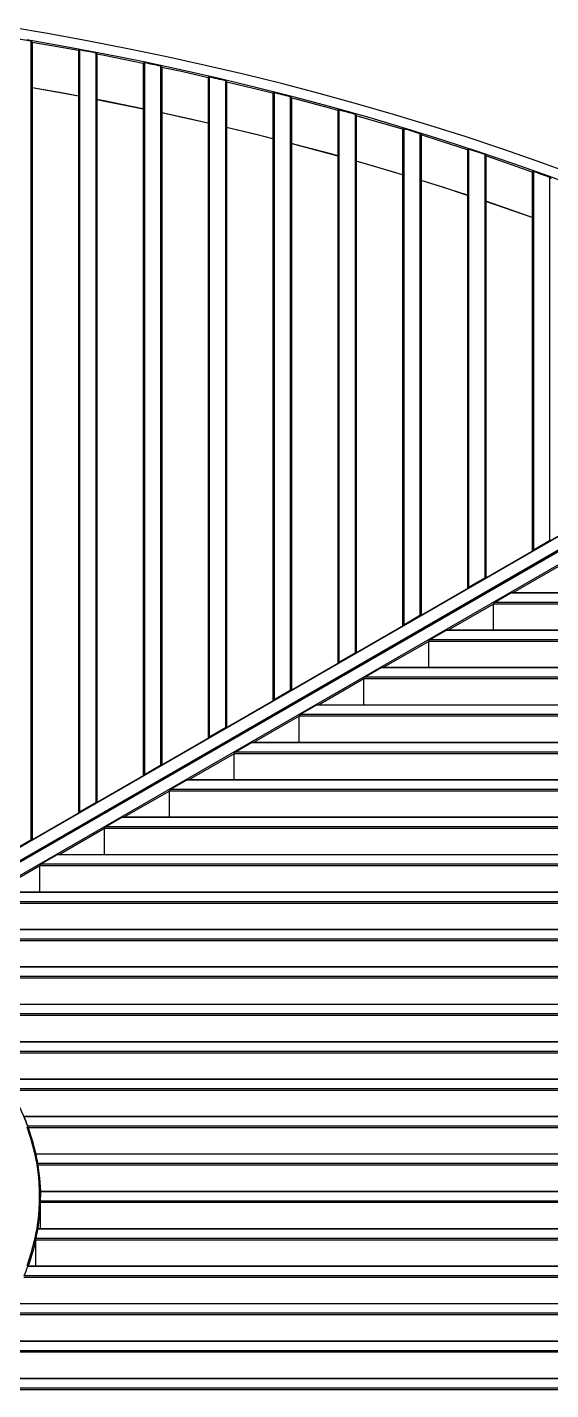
# Model space of a CAD drawing. Header units: millimetres. Extents: x -3019 to 2921, y -1257 to 2943.
# Drawn here: x 1756 to 1982, y 1082 to 1671 of the extents above; entities that cross this region are included whole.
import ezdxf

# ---------------------------------------------------------------- set-up
doc = ezdxf.new("R2010")
doc.units = ezdxf.units.MM

# ---------------------------------------------------------------- blocks, each defined once
blk = doc.blocks.new('izometria')
for p, q in [((824.23, 1688.86), (824.23, 1343.85)), ((824.73, 1688.37), (824.73, 1343.9)), ((844.73, 1684.78), (844.73, 1355.45)), ((845.23, 1685.09), (845.23, 1355.97)), ((852.23, 1683.76), (852.23, 1360.01)), ((852.73, 1683.26), (852.73, 1360.06)), ((872.73, 1679.25), (872.73, 1371.61)), ((873.23, 1679.55), (873.23, 1372.14)), ((880.23, 1678.07), (880.23, 1376.18)), ((880.73, 1677.56), (880.73, 1376.23)), ((900.73, 1673.11), (900.73, 1387.77)), ((901.23, 1673.4), (901.23, 1388.3)), ((908.23, 1671.77), (908.23, 1392.34)), ((908.73, 1671.24), (908.73, 1392.39)), ((928.73, 1666.34), (928.73, 1403.94)), ((929.23, 1666.62), (929.23, 1404.47)), ((936.23, 1664.83), (936.23, 1408.51)), ((936.73, 1664.29), (936.73, 1408.56)), ((956.73, 1658.92), (956.73, 1420.1)), ((957.23, 1659.19), (957.23, 1420.63)), ((964.23, 1657.22), (964.23, 1424.67)), ((964.73, 1656.67), (964.73, 1424.72)), ((984.73, 1650.8), (984.73, 1436.27)), ((985.23, 1651.06), (985.23, 1436.79)), ((992.23, 1648.91), (992.23, 1440.84)), ((992.73, 1648.35), (992.73, 1440.88)), ((1012.73, 1641.96), (1012.73, 1452.43)), ((1013.23, 1642.2), (1013.23, 1452.96)), ((1020.23, 1639.87), (1020.23, 1457)), ((1020.73, 1639.29), (1020.73, 1457.05)), ((1040.73, 1632.34), (1040.73, 1468.59)), ((1041.23, 1632.57), (1041.23, 1469.12)), ((1048.23, 1630.04), (1048.23, 1473.16)), ((745.51, 1292.28), (1210.08, 1560.47)), ((745.51, 1298), (1200.18, 1560.47)), ((1199.67, 1560.35), (745.51, 1298.17)), ((1210.76, 1560.22), (745.72, 1291.75)), ((1210.79, 1560.06), (746.22, 1291.87)), ((1210.79, 1554.35), (756.12, 1291.87)), ((1041.23, 1469.12), (1048.23, 1473.16)), ((1052.05, 1461.89), (1032.41, 1450.56)), ((1013.23, 1452.96), (1020.23, 1457)), ((1031.55, 1450.47), (1024.55, 1446.43)), ((1348.32, 1450.47), (1031.55, 1450.47)), ((1348.15, 1450.56), (1031.84, 1450.56)), ((1024.05, 1445.73), (1004.41, 1434.4)), ((1352.65, 1445.73), (1024.05, 1445.73)), ((1024.05, 1434.4), (1024.05, 1445.73)), ((1352.36, 1446.43), (1024.55, 1446.43)), ((985.23, 1436.79), (992.23, 1440.84)), ((1003.55, 1434.3), (996.55, 1430.26)), ((1363.99, 1434.3), (1003.55, 1434.3)), ((1363.83, 1434.4), (1003.84, 1434.4)), ((957.23, 1420.63), (964.23, 1424.67)), ((996.05, 1429.57), (976.41, 1418.23)), ((1367.96, 1429.57), (996.05, 1429.57)), ((996.05, 1418.23), (996.05, 1429.57)), ((1367.7, 1430.26), (996.55, 1430.26)), ((968.05, 1413.4), (948.41, 1402.07)), ((1382.02, 1413.4), (968.05, 1413.4)), ((968.05, 1402.07), (968.05, 1413.4)), ((975.55, 1418.14), (968.55, 1414.1)), ((1381.78, 1414.1), (968.55, 1414.1)), ((1378.38, 1418.14), (975.55, 1418.14)), ((1378.24, 1418.23), (975.84, 1418.23)), ((929.23, 1404.47), (936.23, 1408.51)), ((947.55, 1401.98), (940.55, 1397.93)), ((1391.56, 1401.98), (947.55, 1401.98)), ((1391.43, 1402.07), (947.84, 1402.07)), ((940.05, 1397.24), (920.41, 1385.9)), ((1394.89, 1397.24), (940.05, 1397.24)), ((940.05, 1385.9), (940.05, 1397.24)), ((1394.67, 1397.93), (940.55, 1397.93)), ((901.23, 1388.3), (908.23, 1392.34)), ((919.55, 1385.81), (912.55, 1381.77)), ((1403.58, 1385.81), (919.55, 1385.81)), ((1403.46, 1385.9), (919.84, 1385.9)), ((912.05, 1381.07), (892.41, 1369.74)), ((1406.61, 1381.07), (912.05, 1381.07)), ((912.05, 1369.74), (912.05, 1381.07)), ((1406.41, 1381.77), (912.55, 1381.77)), ((873.23, 1372.14), (880.23, 1376.18)), ((891.55, 1369.65), (884.55, 1365.61)), ((1417.06, 1365.61), (884.55, 1365.61)), ((1414.5, 1369.65), (891.55, 1369.65)), ((1414.39, 1369.74), (891.84, 1369.74)), ((845.23, 1355.97), (852.23, 1360.01)), ((884.05, 1364.91), (864.41, 1353.58)), ((1417.24, 1364.91), (884.05, 1364.91)), ((884.05, 1353.58), (884.05, 1364.91)), ((856.05, 1348.75), (836.41, 1337.41)), ((1426.82, 1348.75), (856.05, 1348.75)), ((856.05, 1337.41), (856.05, 1348.75)), ((863.55, 1353.48), (856.55, 1349.44)), ((1426.66, 1349.44), (856.55, 1349.44)), ((1424.36, 1353.48), (863.55, 1353.48)), ((1424.26, 1353.58), (863.84, 1353.58)), ((817.23, 1339.81), (824.23, 1343.85)), ((835.55, 1337.32), (828.55, 1333.28)), ((1433.19, 1337.32), (835.55, 1337.32)), ((1433.1, 1337.41), (835.84, 1337.41)), ((828.05, 1332.58), (808.41, 1321.25)), ((1435.39, 1332.58), (828.05, 1332.58)), ((828.05, 1321.25), (828.05, 1332.58)), ((1435.24, 1333.28), (828.55, 1333.28)), ((1441.03, 1321.16), (807.55, 1321.16)), ((1440.95, 1321.25), (807.84, 1321.25)), ((1442.96, 1316.42), (800.05, 1316.42)), ((1442.84, 1317.11), (800.55, 1317.11)), ((1449.47, 1300.95), (772.55, 1300.95)), ((1447.9, 1304.99), (779.55, 1304.99)), ((1447.83, 1305.08), (779.84, 1305.08)), ((1449.58, 1300.25), (772.05, 1300.25)), ((1453.77, 1288.92), (761.49, 1288.92)), ((1453.82, 1288.83), (761.75, 1288.83)), ((1455.16, 1284.79), (767.93, 1284.79)), ((1455.25, 1284.09), (768.35, 1284.09)), ((1458.78, 1272.76), (783.78, 1272.76)), ((1458.82, 1272.66), (783.97, 1272.66)), ((1459.93, 1268.62), (788.6, 1268.62)), ((1460.01, 1267.93), (788.91, 1267.93)), ((1462.88, 1256.59), (800.47, 1256.59)), ((1462.92, 1256.5), (800.61, 1256.5)), ((1463.8, 1252.46), (804.05, 1252.46)), ((1463.86, 1251.76), (804.29, 1251.76)), ((1466.08, 1240.43), (812.74, 1240.43)), ((1466.11, 1240.34), (812.84, 1240.34)), ((1466.77, 1236.29), (815.3, 1236.29)), ((1466.81, 1235.6), (815.46, 1235.6)), ((1468.39, 1224.26), (821.25, 1224.26)), ((1468.41, 1224.17), (821.32, 1224.17)), ((1468.85, 1220.13), (822.91, 1220.13)), ((1468.88, 1219.43), (823.01, 1219.43)), ((1469.83, 1208.1), (826.39, 1208.1)), ((1469.84, 1208.01), (826.43, 1208.01)), ((1470.06, 1203.97), (827.21, 1203.97)), ((1470.07, 1203.27), (827.25, 1203.27)), ((1470.38, 1191.93), (828.36, 1191.93)), ((1470.38, 1191.84), (828.37, 1191.84)), ((1470.38, 1187.11), (828.36, 1187.11)), ((828.36, 1175.77), (828.36, 1187.11)), ((1470.38, 1187.8), (828.37, 1187.8)), ((1469.84, 1171.64), (826.43, 1171.64)), ((1470.06, 1175.68), (827.21, 1175.68)), ((1470.06, 1175.77), (827.23, 1175.77)), ((1469.82, 1170.94), (826.37, 1170.94)), ((826.37, 1159.61), (826.37, 1170.94)), ((1468.87, 1159.61), (822.97, 1159.61)), ((1468.38, 1154.78), (821.2, 1154.78)), ((1468.41, 1155.47), (821.32, 1155.47)), ((1468.85, 1159.51), (822.91, 1159.51)), ((1466.77, 1143.35), (815.3, 1143.35)), ((1466.79, 1143.44), (815.39, 1143.44)), ((1466.06, 1138.61), (812.66, 1138.61)), ((1466.11, 1139.31), (812.84, 1139.31)), ((1463.8, 1127.19), (804.05, 1127.19)), ((1463.83, 1127.28), (804.18, 1127.28)), ((1462.85, 1122.45), (800.36, 1122.45)), ((1462.92, 1123.15), (800.61, 1123.15)), ((1458.82, 1106.98), (783.97, 1106.98)), ((1459.93, 1111.02), (788.6, 1111.02)), ((1459.98, 1111.11), (788.78, 1111.11)), ((1458.74, 1106.28), (783.63, 1106.28))]:
    blk.add_line(p, q)
at = {"flags": 128}
for points in [[(1131.47, 1601.15), (1130.41, 1601.63), (1116.34, 1607.95), (1102.06, 1614.1), (1087.56, 1620.1), (1072.87, 1625.92), (1057.98, 1631.58), (1042.89, 1637.07), (1027.63, 1642.38), (1012.18, 1647.52), (996.56, 1652.48), (980.78, 1657.27), (964.84, 1661.87), (948.74, 1666.29), (932.49, 1670.53), (916.1, 1674.58), (899.58, 1678.44), (882.92, 1682.11), (866.15, 1685.6), (849.26, 1688.89), (832.26, 1691.99), (815.16, 1694.89)], [(1148.17, 1588), (1147.88, 1588.14), (1134.23, 1594.68), (1120.36, 1601.06), (1106.27, 1607.28), (1091.97, 1613.33), (1077.47, 1619.23), (1062.76, 1624.95), (1047.87, 1630.51), (1032.78, 1635.9), (1017.52, 1641.11), (1002.08, 1646.15), (986.47, 1651.01), (970.69, 1655.69), (954.76, 1660.19), (938.68, 1664.51), (922.45, 1668.64), (906.08, 1672.59), (889.59, 1676.35), (872.96, 1679.92), (856.22, 1683.29), (839.37, 1686.48), (822.4, 1689.48)], [(824.23, 1688.86), (823.36, 1689.01), (822.49, 1689.16), (821.61, 1689.31), (820.74, 1689.46), (819.86, 1689.61), (818.99, 1689.75), (818.11, 1689.9), (817.23, 1690.05)], [(844.73, 1684.78), (839.03, 1685.83), (824.73, 1688.37)], [(852.23, 1683.76), (851.36, 1683.93), (850.49, 1684.1), (849.61, 1684.27), (848.74, 1684.43), (847.86, 1684.6), (846.99, 1684.76), (846.11, 1684.93), (845.23, 1685.09)], [(872.73, 1679.25), (872.58, 1679.28), (855.86, 1682.65), (852.66, 1683.27)], [(880.23, 1678.07), (879.36, 1678.26), (878.49, 1678.45), (877.61, 1678.63), (876.74, 1678.82), (875.86, 1679), (874.99, 1679.19), (874.11, 1679.37), (873.23, 1679.55)], [(900.73, 1673.11), (889.19, 1675.72), (880.68, 1677.57)], [(908.23, 1671.77), (907.36, 1671.98), (906.49, 1672.18), (905.61, 1672.39), (904.74, 1672.59), (903.86, 1672.79), (902.99, 1673), (902.11, 1673.2), (901.23, 1673.4)], [(844.73, 1665.18), (839.03, 1666.24), (824.73, 1668.77)], [(844.73, 1665.08), (839.37, 1666.07), (824.73, 1668.66)], [(928.63, 1666.37), (922.01, 1668.03), (908.73, 1671.24)], [(936.23, 1664.83), (935.36, 1665.05), (934.49, 1665.28), (933.61, 1665.51), (932.74, 1665.73), (931.86, 1665.95), (930.99, 1666.18), (930.11, 1666.4), (929.23, 1666.62)], [(872.73, 1659.65), (872.58, 1659.68), (855.86, 1663.06), (852.73, 1663.66)], [(872.73, 1659.55), (856.22, 1662.88), (852.73, 1663.56)], [(956.73, 1658.92), (954.29, 1659.59), (938.22, 1663.9), (936.73, 1664.29)], [(900.73, 1653.51), (889.19, 1656.12), (880.73, 1657.96)], [(900.73, 1653.42), (889.59, 1655.93), (880.73, 1657.86)], [(964.23, 1657.22), (963.36, 1657.47), (962.49, 1657.72), (961.61, 1657.96), (960.74, 1658.21), (959.86, 1658.45), (958.99, 1658.7), (958.11, 1658.94), (957.23, 1659.19)], [(984.73, 1650.8), (970.2, 1655.1), (964.73, 1656.67)], [(928.73, 1646.75), (922.01, 1648.43), (908.73, 1651.65)], [(928.73, 1646.65), (922.45, 1648.23), (908.73, 1651.55)], [(992.23, 1648.91), (991.36, 1649.18), (990.49, 1649.45), (989.61, 1649.72), (988.74, 1649.99), (987.86, 1650.26), (986.99, 1650.52), (986.11, 1650.79), (985.23, 1651.06)], [(1012.73, 1641.96), (1001.55, 1645.58), (992.73, 1648.35)], [(956.73, 1639.32), (954.29, 1640), (938.22, 1644.3), (936.73, 1644.69)], [(956.73, 1639.23), (954.76, 1639.78), (938.68, 1644.09), (936.73, 1644.6)], [(984.73, 1631.2), (970.2, 1635.5), (964.73, 1637.07)], [(984.73, 1631.12), (970.69, 1635.28), (964.73, 1636.99)], [(1020.23, 1639.87), (1019.36, 1640.16), (1018.49, 1640.45), (1017.61, 1640.75), (1016.74, 1641.04), (1015.86, 1641.33), (1014.99, 1641.62), (1014.11, 1641.91), (1013.23, 1642.2)], [(1040.73, 1632.34), (1032.23, 1635.35), (1020.7, 1639.3)], [(1048.23, 1630.04), (1047.36, 1630.36), (1046.49, 1630.67), (1045.61, 1630.99), (1044.74, 1631.31), (1043.86, 1631.62), (1042.99, 1631.94), (1042.11, 1632.26), (1041.23, 1632.57)], [(1012.73, 1622.36), (1001.55, 1625.98), (992.73, 1628.75)], [(1012.73, 1622.28), (1002.08, 1625.74), (992.73, 1628.67)], [(1040.73, 1612.74), (1032.23, 1615.75), (1020.73, 1619.69)], [(1040.73, 1612.68), (1032.78, 1615.48), (1020.73, 1619.62)], [(822.48, 1219.9), (824.26, 1214.49), (825.69, 1209.05), (826.77, 1203.57), (827.49, 1198.08), (827.85, 1192.58), (827.85, 1187.07), (827.49, 1181.56), (826.77, 1176.07), (825.69, 1170.6), (824.26, 1165.15), (822.48, 1159.74)], [(759.32, 1289.93), (763.29, 1287.44), (769.53, 1283.28), (775.5, 1278.98), (781.18, 1274.56), (786.57, 1270.02), (791.66, 1265.36), (796.45, 1260.6), (800.92, 1255.74), (805.07, 1250.78), (808.9, 1245.74), (812.4, 1240.62), (815.56, 1235.42), (818.38, 1230.17), (820.86, 1224.85), (822.99, 1219.48), (824.77, 1214.07), (826.2, 1208.63), (827.27, 1203.16), (827.99, 1197.67), (828.35, 1192.17), (828.39, 1189.62)]]:
    blk.add_lwpolyline(points, dxfattribs=at)
for centre, radius, start, end in [((731.52, 1186.68), 97.31, 20.10689, 22.6623), ((740.66, 1189.43), 87.76, 9.53315, 12.2199), ((743.81, 1189.82), 84.58, 358.63116, 1.36884), ((743.04, 1189.44), 85.35, 350.74953, 358.42912), ((740.64, 1190.22), 87.78, 347.78023, 350.4664), ((737.25, 1190.59), 91.26, 340.09675, 347.68746), ((731.55, 1192.96), 97.29, 337.33735, 339.89345)]:
    blk.add_arc(centre, radius, start, end)
for centre, start_param, end_param in [((1048.23, 1472.76), 6.23262, 7.376285), ((1041.23, 1468.71), 1.0931, 2.236765), ((1020.23, 1456.59), 6.23262, 7.376285), ((1013.23, 1452.55), 1.0931, 2.236765), ((1031.55, 1450.06), 0.477697, 1.0931), ((1024.55, 1446.02), 1.0931, 2.663896), ((985.23, 1436.39), 1.0931, 2.236765), ((992.23, 1440.43), 6.23262, 7.376285), ((1003.55, 1433.9), 0.477697, 1.0931), ((964.23, 1424.26), 6.23262, 7.376285), ((996.55, 1429.85), 1.0931, 2.663896), ((957.23, 1420.22), 1.0931, 2.236765), ((968.55, 1413.69), 1.0931, 2.663896), ((975.55, 1417.73), 0.477697, 1.0931), ((936.23, 1408.1), 6.23262, 7.376285), ((929.23, 1404.06), 1.0931, 2.236765), ((947.55, 1401.57), 0.477697, 1.0931), ((940.55, 1397.53), 1.0931, 2.663896), ((908.23, 1391.93), 6.23262, 7.376285), ((901.23, 1387.89), 1.0931, 2.236765), ((919.55, 1385.4), 0.477697, 1.0931), ((912.55, 1381.36), 1.0931, 2.663896), ((873.23, 1371.73), 1.0931, 2.236765), ((880.23, 1375.77), 6.23262, 7.376285), ((884.55, 1365.2), 1.0931, 2.663896), ((891.55, 1369.24), 0.477697, 1.0931), ((852.23, 1359.61), 6.23262, 7.376285), ((845.23, 1355.57), 1.0931, 2.236765), ((856.55, 1349.03), 1.0931, 2.663896), ((863.55, 1353.08), 0.477697, 1.0931), ((824.23, 1343.44), 6.23262, 7.376285), ((835.55, 1336.91), 0.477697, 1.0931), ((828.55, 1332.87), 1.0931, 2.663896)]:
    blk.add_ellipse(centre, major_axis=(0.444, 0.444), ratio=0.517687, start_param=start_param, end_param=end_param)
for points, knots in [([(824.23, 1688.86), (824.29, 1688.85), (824.41, 1688.82), (824.56, 1688.72), (824.67, 1688.59), (824.73, 1688.46), (824.73, 1688.39), (824.73, 1688.37)], [0, 0, 0, 0, 0.2265645, 0.4533092, 0.6752614, 0.888071, 1, 1, 1, 1]), ([(844.73, 1684.78), (844.74, 1684.82), (844.75, 1684.91), (844.83, 1685.01), (844.95, 1685.08), (845.09, 1685.11), (845.19, 1685.1), (845.23, 1685.09)], [0, 0, 0, 0, 0.201743, 0.403345, 0.609153, 0.824484, 1, 1, 1, 1]), ([(852.23, 1683.76), (852.29, 1683.75), (852.41, 1683.72), (852.56, 1683.61), (852.68, 1683.48), (852.73, 1683.35), (852.73, 1683.28), (852.73, 1683.26)], [0, 0, 0, 0, 0.229701, 0.459544, 0.683171, 0.895255, 1, 1, 1, 1]), ([(872.73, 1679.25), (872.74, 1679.29), (872.75, 1679.38), (872.83, 1679.48), (872.94, 1679.55), (873.09, 1679.57), (873.19, 1679.56), (873.23, 1679.55)], [0, 0, 0, 0, 0.1989183, 0.3976581, 0.6014414, 0.8167248, 1, 1, 1, 1]), ([(880.23, 1678.07), (880.29, 1678.06), (880.41, 1678.02), (880.57, 1677.91), (880.68, 1677.77), (880.73, 1677.65), (880.73, 1677.58), (880.73, 1677.56)], [0, 0, 0, 0, 0.233198, 0.46661, 0.69214, 0.903356, 1, 1, 1, 1]), ([(900.73, 1673.11), (900.74, 1673.15), (900.75, 1673.24), (900.83, 1673.34), (900.94, 1673.4), (901.08, 1673.43), (901.19, 1673.41), (901.23, 1673.4)], [0, 0, 0, 0, 0.195797, 0.3914, 0.592841, 0.807919, 1, 1, 1, 1]), ([(908.23, 1671.77), (908.29, 1671.75), (908.41, 1671.71), (908.57, 1671.59), (908.68, 1671.45), (908.73, 1671.33), (908.73, 1671.26), (908.73, 1671.24)], [0, 0, 0, 0, 0.2372053, 0.4747606, 0.7023174, 0.9124399, 1, 1, 1, 1]), ([(928.73, 1666.34), (928.74, 1666.38), (928.75, 1666.47), (928.82, 1666.56), (928.94, 1666.63), (929.08, 1666.65), (929.18, 1666.63), (929.23, 1666.62)], [0, 0, 0, 0, 0.1923714, 0.3844955, 0.583352, 0.798169, 1, 1, 1, 1]), ([(936.23, 1664.83), (936.29, 1664.81), (936.42, 1664.77), (936.57, 1664.64), (936.69, 1664.5), (936.73, 1664.37), (936.73, 1664.31), (936.73, 1664.29)], [0, 0, 0, 0, 0.241883, 0.484092, 0.713907, 0.922573, 1, 1, 1, 1]), ([(956.73, 1658.92), (956.74, 1658.96), (956.75, 1659.04), (956.82, 1659.13), (956.93, 1659.2), (957.07, 1659.22), (957.18, 1659.2), (957.23, 1659.19)], [0, 0, 0, 0, 0.188621, 0.376975, 0.57294, 0.787281, 1, 1, 1, 1]), ([(964.23, 1657.22), (964.3, 1657.2), (964.42, 1657.15), (964.58, 1657.02), (964.69, 1656.87), (964.73, 1656.75), (964.73, 1656.68), (964.73, 1656.67)], [0, 0, 0, 0, 0.247115, 0.494831, 0.726955, 0.933819, 1, 1, 1, 1]), ([(984.73, 1650.8), (984.74, 1650.84), (984.75, 1650.92), (984.82, 1651.01), (984.93, 1651.07), (985.07, 1651.09), (985.18, 1651.07), (985.23, 1651.06)], [0, 0, 0, 0, 0.1845575, 0.3688122, 0.5614607, 0.7751613, 1, 1, 1, 1]), ([(992.23, 1648.91), (992.3, 1648.89), (992.42, 1648.84), (992.58, 1648.7), (992.69, 1648.54), (992.73, 1648.42), (992.73, 1648.36), (992.73, 1648.35)], [0, 0, 0, 0, 0.253264, 0.507052, 0.741733, 0.946244, 1, 1, 1, 1]), ([(1012.73, 1641.96), (1012.74, 1642), (1012.75, 1642.08), (1012.82, 1642.17), (1012.92, 1642.22), (1013.07, 1642.24), (1013.18, 1642.21), (1013.23, 1642.2)], [0, 0, 0, 0, 0.18015, 0.359977, 0.549069, 0.761819, 1, 1, 1, 1]), ([(1020.23, 1639.87), (1020.31, 1639.83), (1020.45, 1639.77), (1020.6, 1639.62), (1020.7, 1639.47), (1020.73, 1639.36), (1020.73, 1639.3), (1020.73, 1639.29)], [0, 0, 0, 0, 0.301963, 0.563084, 0.758506, 0.954641, 1, 1, 1, 1]), ([(1040.73, 1632.34), (1040.74, 1632.38), (1040.75, 1632.46), (1040.81, 1632.54), (1040.92, 1632.6), (1041.06, 1632.62), (1041.17, 1632.59), (1041.23, 1632.57)], [0, 0, 0, 0, 0.1754, 0.350418, 0.535496, 0.747149, 1, 1, 1, 1]), ([(1048.23, 1630.04), (1048.31, 1630), (1048.44, 1629.94), (1048.6, 1629.78), (1048.7, 1629.62), (1048.73, 1629.51), (1048.73, 1629.46), (1048.73, 1629.45)], [0, 0, 0, 0, 0.2976623, 0.5669346, 0.7594171, 0.9527295, 1, 1, 1, 1]), ([(823.01, 1219.43), (823.01, 1219.47), (823.01, 1219.55), (823, 1219.69), (822.97, 1219.86), (822.94, 1220.01), (822.92, 1220.1), (822.91, 1220.13), (822.91, 1220.13)], [0, 0, 0, 0, 0.145324, 0.353298, 0.563113, 0.776852, 0.994961, 1, 1, 1, 1]), ([(826.43, 1208.01), (826.42, 1208.04), (826.41, 1208.09), (826.39, 1208.11), (826.38, 1208.07), (826.37, 1207.99), (826.37, 1207.92), (826.37, 1207.89)], [0, 0, 0, 0, 0.216798, 0.433638, 0.649724, 0.864186, 1, 1, 1, 1]), ([(827.25, 1203.27), (827.25, 1203.3), (827.25, 1203.38), (827.25, 1203.53), (827.24, 1203.7), (827.22, 1203.86), (827.21, 1203.93), (827.21, 1203.97)], [0, 0, 0, 0, 0.1474093, 0.360659, 0.574325, 0.7888169, 1, 1, 1, 1]), ([(828.37, 1191.84), (828.37, 1191.87), (828.36, 1191.93), (828.36, 1191.94), (828.36, 1191.9), (828.36, 1191.82), (828.36, 1191.75), (828.36, 1191.72)], [0, 0, 0, 0, 0.214716, 0.429449, 0.644159, 0.858854, 1, 1, 1, 1]), ([(828.36, 1187.11), (828.36, 1187.14), (828.36, 1187.22), (828.36, 1187.37), (828.36, 1187.54), (828.36, 1187.69), (828.37, 1187.77), (828.37, 1187.8)], [0, 0, 0, 0, 0.148055, 0.362696, 0.577344, 0.792031, 1, 1, 1, 1]), ([(826.37, 1170.94), (826.37, 1170.97), (826.37, 1171.05), (826.38, 1171.21), (826.39, 1171.37), (826.41, 1171.53), (826.42, 1171.6), (826.43, 1171.64)], [0, 0, 0, 0, 0.1470765, 0.3592579, 0.5721851, 0.7865867, 1, 1, 1, 1]), ([(827.21, 1175.68), (827.21, 1175.71), (827.22, 1175.76), (827.23, 1175.76), (827.23, 1175.77)], [0, 0, 0, 0, 0.550151, 1, 1, 1, 1]), ([(822.91, 1159.51), (822.92, 1159.54), (822.94, 1159.6), (822.96, 1159.6), (822.97, 1159.6)], [0, 0, 0, 0, 0.558565, 1, 1, 1, 1])]:
    blk.add_open_spline(points, degree=3, knots=knots)

msp = doc.modelspace()

# ---------------------------------------------------------------- block references
msp.add_blockref('izometria', (933.45, -23.87))

doc.saveas('drawing.dxf')
